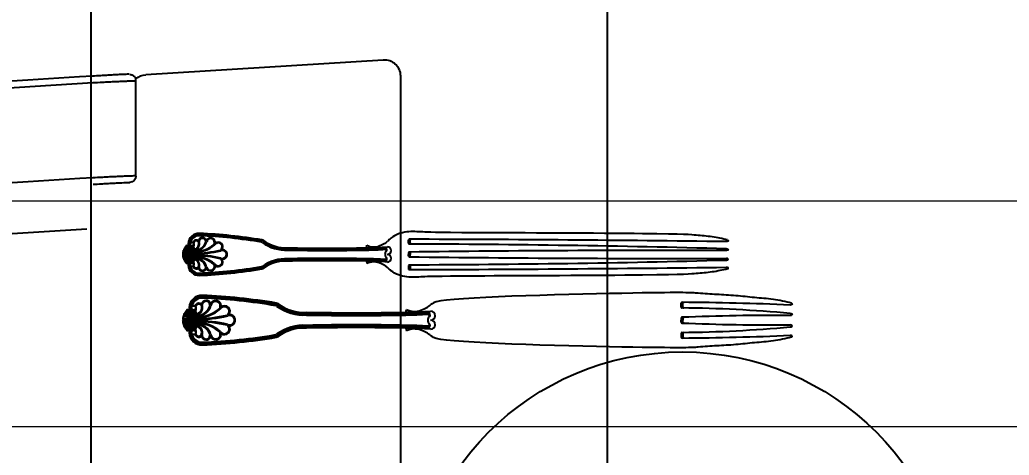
# Model space of a CAD drawing. Header units: millimetres. Extents: x -18512 to 101824, y -95768 to 52898.
# Drawn here: x 31779.9 to 32218.6, y -52965.3 to -52772.2 of the extents above; entities that cross this region are included whole.
import ezdxf

# ---------------------------------------------------------------- set-up
doc = ezdxf.new("R2010")
doc.units = ezdxf.units.MM
doc.header["$LTSCALE"] = 25
doc.header["$PDMODE"] = 3
doc.layers.get('0').update_dxf_attribs({"color": 254, "lineweight": 0})
doc.layers.get('Defpoints').update_dxf_attribs({"lineweight": 0})
doc.layers.add('1547 I-StB-p-00-GA$0$WD-FURNITURE', color=1, linetype='Continuous')
doc.layers.add('1547 I-StB-p-00-GA$0$WD-FURNITURE-DETAIL', color=126, linetype='Continuous')
doc.layers.add('I-WALL', color=2, linetype='Continuous', lineweight=9)
doc.layers.add('wood flooring', color=8, linetype='Continuous', lineweight=13)
doc.styles.add('FW_Calibri', font='calibri.ttf')
doc.dimstyles.new('1-50', dxfattribs={"dimscale": 50, "dimtxt": 2, "dimasz": 1.2, "dimexe": 1.25, "dimexo": 0.625, "dimtad": 1, "dimdec": 0, "dimtxsty": 'FW_Calibri', "dimblk": 'ARCHTICK', "dimcen": 2.5, "dimdle": 1.5, "dimadec": 0, "dimazin": 0, "dimtfac": 1, "dimtdec": 0, "dimtmove": 0, "dimatfit": 3, "dimfxl": 6, "dimfxlon": 1, "dimarcsym": 0})

# ---------------------------------------------------------------- blocks, each defined once
blk = doc.blocks.new('1547 I-StB-p-00-GA$0$chair')
at = {"layer": '1547 I-StB-p-00-GA$0$WD-FURNITURE'}
for p, q in [((-263.74, 74.61), (-278.03, -151.87)), ((-306.84, -178.79), (-358.89, -178.79)), ((-353.42, -179.16), (-353.42, -178.79)), ((-319.26, -179.16), (-319.26, -178.79)), ((-362.26, -184.13), (-370.44, -313.99)), ((-361.61, -323.4), (363.64, -323.39))]:
    blk.add_line(p, q, dxfattribs=at)
at = {"layer": '1547 I-StB-p-00-GA$0$WD-FURNITURE', "flags": 128}
for points in [[(-361.42, -154.95), (-360.98, -147.89), (-359.2, -119.61), (-352.06, -6.5), (-340.32, 179.79)], [(-336.77, 179.79), (-337.21, 172.72), (-339, 144.45), (-346.13, 31.34), (-357.89, -155.18)], [(-305.84, -155.18), (-305.39, -148.11), (-303.61, -119.83), (-296.48, -6.73), (-284.72, 179.79)], [(-358.89, -178.79), (-359.61, -178.71), (-359.8, -178.67)]]:
    blk.add_lwpolyline(points, dxfattribs=at)
at = {"layer": '1547 I-StB-p-00-GA$0$WD-FURNITURE'}
for centre, radius, start, end in [((-306.84, -175.25), 3.54, 270.0021, 356.3957), ((-353.42, -184.69), 8.85, 137.9522, 176.392), ((-361.61, -314.55), 8.85, 176.392, 270.0004)]:
    blk.add_arc(centre, radius, start, end, dxfattribs=at)
for points, knots in [([(-362.44, -174.8), (-362.45, -174.78), (-362.46, -174.68), (-362.44, -173.96), (-362.4, -172.6), (-362.32, -170.72), (-362.2, -168.39), (-362.06, -165.68), (-361.89, -162.66), (-361.68, -159.08), (-361.52, -156.45), (-361.42, -154.95)], [0, 0, 0, 0, 0.025798, 0.142664, 0.25953, 0.376395, 0.493305, 0.610216, 0.727313, 0.84441, 1, 1, 1, 1]), ([(-357.89, -155.18), (-357.98, -156.94), (-358.15, -160.01), (-358.36, -164.23), (-358.53, -167.76), (-358.67, -170.97), (-358.78, -173.7), (-358.87, -175.93), (-358.91, -177.55), (-358.92, -178.59), (-358.9, -178.72), (-358.89, -178.79)], [0, 0, 0, 0, 0.142554, 0.248331, 0.357164, 0.462792, 0.571472, 0.677072, 0.785729, 0.891335, 1, 1, 1, 1]), ([(-306.84, -178.79), (-306.85, -178.72), (-306.87, -178.6), (-306.86, -177.57), (-306.82, -175.95), (-306.73, -173.74), (-306.62, -171), (-306.48, -167.82), (-306.31, -164.26), (-306.1, -160.05), (-305.93, -156.94), (-305.84, -155.18)], [0, 0, 0, 0, 0.105606, 0.214271, 0.319871, 0.428528, 0.534156, 0.642836, 0.748613, 0.857447, 1, 1, 1, 1]), ([(-302.31, -155.4), (-302.4, -156.9), (-302.56, -159.52), (-302.77, -163.11), (-302.94, -166.12), (-303.09, -168.83), (-303.2, -171.16), (-303.28, -173.04), (-303.33, -174.43), (-303.34, -175.3), (-303.32, -175.41), (-303.3, -175.47)], [0, 0, 0, 0, 0.142603, 0.249927, 0.35725, 0.464402, 0.571553, 0.678665, 0.785775, 0.892887, 1, 1, 1, 1]), ([(-362.45, -175.21), (-362.45, -175.23), (-362.45, -175.32), (-362.44, -175.5), (-362.39, -175.89), (-362.25, -176.44), (-361.95, -177.1), (-361.41, -177.78), (-360.68, -178.37), (-360.09, -178.56), (-359.79, -178.65)], [0, 0, 0, 0, 0.031894, 0.193604, 0.305661, 0.40232, 0.533496, 0.682089, 0.844817, 1, 1, 1, 1])]:
    blk.add_open_spline(points, degree=3, knots=knots, dxfattribs=at)
blk = doc.blocks.new('_ArchTick')
at = {"color": 0, "linetype": 'ByBlock', "const_width": 0.15}
blk.add_lwpolyline([(-0.5, -0.5), (0.5, 0.5)], dxfattribs=at)
blk = doc.blocks.new('*D437')
at = {"layer": 'Defpoints', "color": 0, "transparency": 16777216}
for p in [(32040.38, -50068.12), (32040.38, -53568.12), (32040.38, -53568.12)]:
    blk.add_point(p, dxfattribs=at)
at = {"layer": 'I-WALL', "color": 0, "lineweight": -2, "transparency": 16777216}
for p, q in [((32040.38, -49993.12), (32040.38, -53643.12)), ((32040.38, -50068.12), (31977.88, -50068.12)), ((32040.38, -53568.12), (31977.88, -53568.12))]:
    blk.add_line(p, q, dxfattribs=at)
at = {"layer": 'I-WALL', "color": 0, "lineweight": -2, "transparency": 16777216, "xscale": 59.99999999999995, "yscale": 59.99999999999995, "zscale": 59.99999999999995}
for p, rotation in [((32040.38, -50068.12), 90), ((32040.38, -53568.12), 270)]:
    blk.add_blockref('_ArchTick', p, dxfattribs=dict(at, rotation=rotation))
at = {"layer": 'I-WALL', "color": 0, "transparency": 16777216, "insert": (31957.9, -51818.12), "char_height": 100, "attachment_point": 5, "rotation": 90, "style": 'FW_Calibri'}
blk.add_mtext('3500', dxfattribs=at)

msp = doc.modelspace()

# ---------------------------------------------------------------- hatches: boundary and pattern name
at = {"layer": 'wood flooring'}
h = msp.add_hatch(dxfattribs=at)
h.set_pattern_fill('_USER', color=256, scale=100, pattern_type=0)
h.set_pattern_definition([(360, (338285.01, 171947.46), (-2e-14, 100), [])])
h.paths.add_polyline_path([(33755.49, -49171.88), (31012.89, -49171.88), (31012.89, -49811.47), (31012.89, -62446.88), (32698.09, -62446.88), (32698.09, -63146.88), (33808.09, -63146.88)])

# ---------------------------------------------------------------- linework, layer by layer
at = {"layer": '1547 I-StB-p-00-GA$0$WD-FURNITURE'}
msp.add_lwpolyline([(31892.63, -50068.12), (32930.47, -50068.12, -0.414214), (33011.55, -50149.21), (33011.55, -53487.04, -0.414214), (32930.47, -53568.12), (31892.63, -53568.12, -0.414214), (31811.55, -53487.04), (31811.55, -50149.21, -0.414214)], format="xyb", close=True, dxfattribs=at)
at = {"layer": '1547 I-StB-p-00-GA$0$WD-FURNITURE-DETAIL'}
for p, q in [((31857.17, -52873.91), (31854.14, -52872.43)), ((31933.57, -52873.28), (31933.82, -52872.21)), ((31952.24, -52871.3), (31952.24, -52869.88)), ((31952.95, -52871.3), (31952.95, -52869.88)), ((31857.27, -52876.09), (31852.35, -52875.99)), ((31857.27, -52876.4), (31852.35, -52876.5)), ((31852.4, -52875.46), (31857.27, -52875.78)), ((31852.4, -52877.03), (31857.27, -52876.71)), ((31857.26, -52875.46), (31852.52, -52874.93)), ((31857.25, -52875.15), (31852.7, -52874.39)), ((31857.24, -52874.84), (31852.96, -52873.85)), ((31857.22, -52874.52), (31853.29, -52873.34)), ((31857.2, -52874.22), (31853.69, -52872.86)), ((31857.07, -52872.96), (31856.68, -52872.96)), ((31952.24, -52875.52), (31952.24, -52876.24)), ((31952.24, -52876.97), (31952.24, -52876.24)), ((31952.95, -52875.52), (31952.95, -52876.24)), ((31952.95, -52876.97), (31952.95, -52876.24)), ((31857.26, -52877.03), (31852.52, -52877.56)), ((31857.25, -52877.34), (31852.7, -52878.1)), ((31857.24, -52877.65), (31852.96, -52878.64)), ((31857.22, -52877.96), (31853.29, -52879.15)), ((31857.2, -52878.27), (31853.69, -52879.63)), ((31857.17, -52878.58), (31854.14, -52880.06)), ((31933.57, -52879.21), (31933.82, -52880.28)), ((31952.24, -52881.19), (31952.24, -52882.61)), ((31952.95, -52881.19), (31952.95, -52882.61)), ((32073.12, -52899.56), (32073.12, -52897.89)), ((32073.95, -52899.56), (32073.95, -52897.89)), ((31858.17, -52903.74), (31853.12, -52902.58)), ((31858.14, -52903.37), (31853.5, -52901.97)), ((31858.12, -52903.01), (31853.97, -52901.4)), ((31858.09, -52902.64), (31854.51, -52900.9)), ((31857.96, -52901.53), (31857.51, -52901.53)), ((31951.09, -52901.9), (31951.38, -52900.64)), ((31858.2, -52905.21), (31852.39, -52905.1)), ((31858.2, -52905.58), (31852.39, -52905.7)), ((31852.46, -52904.48), (31858.2, -52904.85)), ((31852.46, -52906.32), (31858.2, -52905.95)), ((31858.19, -52904.48), (31852.6, -52903.84)), ((31858.19, -52906.32), (31852.6, -52906.95)), ((31858.18, -52904.11), (31852.81, -52903.21)), ((31858.18, -52906.69), (31852.81, -52907.59)), ((31858.17, -52907.06), (31853.12, -52908.22)), ((31858.14, -52907.43), (31853.5, -52908.83)), ((32073.12, -52904.55), (32073.12, -52905.4)), ((32073.12, -52906.25), (32073.12, -52905.4)), ((32073.95, -52904.55), (32073.95, -52905.4)), ((32073.95, -52906.25), (32073.95, -52905.4)), ((31858.12, -52907.79), (31853.97, -52909.39)), ((31858.09, -52908.16), (31854.51, -52909.9)), ((31951.09, -52908.9), (31951.38, -52910.16)), ((32073.12, -52911.24), (32073.12, -52912.91)), ((32073.95, -52911.24), (32073.95, -52912.91))]:
    msp.add_line(p, q, dxfattribs=at)
for centre, radius in [((31856.26, -52871.65), 0.807), ((31856.26, -52880.84), 0.807), ((31857.01, -52899.98), 0.952), ((31857.01, -52910.82), 0.952), ((32073.71, -53041.1), 121.62)]:
    msp.add_circle(centre, radius, dxfattribs=at)
for centre, radius, start, end in [((31859.37, -52871.82), 4.9, 87.8129, 175.6709), ((31859.36, -52871.79), 4.36, 87.6799, 175.9806), ((31859.36, -52871.79), 3.85, 87.6799, 172.2069), ((31850.65, -53086.13), 218.36, 80.3925, 87.6713), ((31850.65, -53086.13), 218.87, 80.3925, 87.6713), ((31850.65, -53086.13), 219.38, 80.3925, 87.6713), ((31850.65, -53086.13), 219.38, 80.3925, 87.6713), ((31853.92, -52872.65), 0.312, 42.9714, 222.9714), ((31857.27, -52876.24), 4.93, 122.7202, 129.3478), ((31856.24, -52871.48), 1.75, 168.6831, 239.8578), ((31856.24, -52871.48), 1.23, 180.3267, 239.8578), ((31856, -52871.96), 1.21, 238.6175, 56.0831), ((31856.01, -52871.55), 1.06, 249.0838, 354.7865), ((31858.19, -52871.52), 1.62, 54.4056, 159.7141), ((31858.19, -52871.52), 1.31, 54.4056, 165.3133), ((31856.87, -52871.51), 2.42, 277.2763, 18.975), ((31856.92, -52871.6), 2.64, 276.0407, 20.999), ((31857.26, -52869.16), 5.37, 269.5437, 343.3412), ((31857.27, -52869.16), 5.67, 269.7101, 344.2877), ((31856.62, -52860.2), 14.96, 272.4108, 308.973), ((31856.63, -52860.22), 15.26, 272.3764, 309.2379), ((31858.56, -52870.96), 0.637, 21.9229, 52.6344), ((31860.9, -52870.66), 1.82, 19.524, 165.2771), ((31860.9, -52870.66), 1.51, 358.7842, 179.559), ((31864.48, -52870.99), 2.08, 352.2625, 153.2673), ((31864.48, -52870.99), 1.77, 331.6333, 170.5592), ((31867.82, -52872.92), 1.77, 306.2136, 149.9308), ((31867.82, -52872.92), 2.08, 322.8986, 127.5992), ((31886.98, -52871.49), 0.678, 53.9193, 80.3925), ((31886.98, -52871.49), 1.19, 53.9193, 80.3925), ((31886.98, -52871.49), 1.69, 53.9193, 80.3925), ((31897.74, -52856.72), 17.6, 233.9193, 273.2172), ((31897.74, -52856.72), 17.1, 233.9193, 273.2172), ((31897.74, -52856.72), 16.59, 233.9193, 273.2172), ((31936.79, -52866.56), 6.38, 242.3131, 292.5596), ((31935.36, -52860.89), 12.19, 288.5233, 308.6799), ((31952.59, -52869.88), 0.354, 89.4774, 180), ((31952.59, -52871.3), 0.354, 180, 269.2716), ((31934.01, -58882.45), 6010.82, 88.481742, 89.822934), ((31919.54, -67021.56), 14152.07, 89.296597, 89.866154), ((31953.29, -52869.88), 0.344, 87.8362, 180.6814), ((31953.32, -52871.29), 0.368, 180.9188, 267.0454), ((31852.35, -52876.24), 0.256, 87.6708, 272.3292), ((31852.37, -52875.73), 0.264, 83.9476, 263.9476), ((31852.37, -52876.76), 0.264, 96.0524, 276.0524), ((31852.46, -52875.19), 0.275, 77.6824, 257.6824), ((31852.61, -52874.66), 0.286, 71.1642, 251.1642), ((31852.83, -52874.12), 0.296, 64.3949, 244.3949), ((31853.12, -52873.59), 0.305, 57.3963, 237.3963), ((31853.49, -52873.1), 0.312, 50.2195, 230.2195), ((31834.47, -52876), 22.8, 359.3855, 8.5383), ((31834.47, -52876.49), 22.8, 351.4617, 0.6145), ((31855.52, -52813.56), 62.24, 271.6084, 282.3767), ((31855.56, -52813.9), 62.21, 271.5774, 282.5171), ((31855.56, -52938.6), 62.22, 77.4834, 88.4221), ((31855.52, -52938.93), 62.24, 77.6233, 88.3916), ((31869.78, -52876.24), 1.77, 270, 114.5694), ((31869.78, -52876.24), 1.77, 245.4306, 90), ((31869.78, -52876.24), 2.08, 270, 98.2353), ((31869.78, -52876.24), 2.08, 261.7647, 90), ((31916.12, -52038.97), 835.51, 268.80214, 271.19786), ((31916.12, -52038.95), 834.52, 268.80197, 271.19803), ((31916.12, -52038.96), 835.01, 268.80205, 271.19795), ((31933.45, -52767.99), 105.29, 270.0641, 275.141), ((31933.45, -52767.99), 105.8, 270.0641, 274.5562), ((31933.45, -52767.99), 106.31, 270.0641, 274.5301), ((31943.61, -52876.22), 1.82, 130.7854, 180.7609), ((31943.61, -52876.27), 1.82, 179.2391, 229.2146), ((31943.61, -52876.27), 1.82, 179.2391, 229.2146), ((31941.8, -52874.61), 0.645, 336.4092, 85.9707), ((31941.84, -52874.27), 0.817, 315.5442, 88.5176), ((31942.89, -52874.55), 1.69, 270, 90), ((31942.89, -52877.94), 1.69, 270, 90), ((31952.59, -52875.52), 0.354, 92.4529, 180), ((32071.94, -62827.61), 9953.15, 89.877202, 90.687135), ((31953.36, -52875.55), 0.413, 100.3988, 176.7541), ((31852.46, -52877.29), 0.275, 102.3176, 282.3176), ((31852.61, -52877.83), 0.286, 108.8358, 288.8358), ((31852.83, -52878.37), 0.296, 115.6051, 295.6051), ((31853.12, -52878.9), 0.305, 122.6037, 302.6037), ((31853.49, -52879.39), 0.312, 129.7805, 309.7805), ((31853.92, -52879.84), 0.312, 137.0286, 317.0286), ((31857.27, -52876.24), 4.93, 230.6522, 237.2798), ((31856.24, -52881.01), 1.75, 120.1422, 191.3169), ((31859.37, -52880.67), 4.9, 184.3291, 272.1871), ((31856.24, -52881.01), 1.23, 120.1422, 191.7756), ((31859.36, -52880.7), 4.36, 184.0194, 272.3201), ((31856, -52880.53), 1.21, 303.9169, 121.3825), ((31859.36, -52880.7), 3.85, 187.7931, 272.3201), ((31856.01, -52880.94), 1.06, 5.2135, 110.9162), ((31856.94, -52880.89), 2.31, 338.0096, 84.1924), ((31856.93, -52880.89), 2.63, 338.8921, 84.1994), ((31856.63, -52892.27), 15.26, 50.7621, 87.6048), ((31856.62, -52892.29), 14.96, 51.027, 87.5336), ((31857.27, -52883.32), 5.67, 15.7123, 90.0035), ((31857.26, -52883.33), 5.37, 16.6588, 89.9601), ((31864.48, -52881.5), 2.08, 206.7327, 7.7375), ((31864.48, -52881.5), 2.08, 206.7327, 7.7375), ((31864.48, -52881.5), 1.77, 189.4408, 28.3667), ((31864.48, -52881.5), 1.77, 189.4408, 28.3667), ((31867.82, -52879.57), 1.77, 210.0692, 53.7864), ((31867.82, -52879.57), 2.08, 232.4008, 37.1014), ((31897.74, -52895.77), 17.6, 86.7828, 126.0807), ((31897.74, -52895.77), 17.1, 86.7828, 126.0807), ((31897.74, -52895.77), 16.59, 86.7828, 126.0807), ((31916.21, -53713.53), 835.51, 88.80835, 91.20408), ((31916.21, -53713.53), 835.01, 88.80826, 91.20416), ((31916.21, -53713.54), 834.52, 88.80818, 91.20425), ((31933.45, -52984.5), 106.31, 85.4699, 89.9359), ((31933.45, -52984.5), 106.31, 85.4699, 89.9359), ((31933.45, -52984.5), 105.8, 85.4438, 89.9359), ((31933.45, -52984.5), 105.29, 84.859, 89.9359), ((31936.79, -52885.93), 6.38, 67.4404, 117.6869), ((31935.36, -52891.6), 12.19, 51.3201, 71.4767), ((31941.8, -52877.88), 0.645, 274.0293, 23.5908), ((31941.84, -52878.22), 0.817, 271.4824, 44.4558), ((31952.59, -52876.97), 0.354, 180, 267.5471), ((31952.59, -52881.19), 0.354, 90.7284, 180), ((32071.94, -42924.88), 9953.15, 269.312865, 270.122798), ((31934.01, -46870.04), 6010.82, 270.177066, 271.518258), ((31953.36, -52876.94), 0.413, 183.2459, 259.6012), ((31953.32, -52881.2), 0.368, 92.9546, 179.0812), ((31858.19, -52880.97), 1.62, 200.2859, 305.5944), ((31858.19, -52880.97), 1.62, 200.2859, 305.5944), ((31858.1, -52881.05), 1.2, 192.0648, 324.4147), ((31858.19, -52880.97), 1.31, 194.6867, 305.5944), ((31858.56, -52881.53), 0.637, 307.3656, 338.0771), ((31860.9, -52881.83), 1.82, 194.7229, 340.476), ((31860.9, -52881.83), 1.82, 194.7229, 340.476), ((31860.9, -52881.83), 1.51, 180.441, 1.2158), ((31860.9, -52881.83), 1.51, 180.441, 1.2158), ((31850.65, -52666.36), 218.36, 272.3287, 279.6075), ((31850.65, -52666.36), 218.87, 272.3287, 279.6075), ((31850.65, -52666.36), 219.38, 272.3287, 279.6075), ((31850.65, -52666.36), 219.38, 272.3287, 279.6075), ((31886.98, -52881), 0.678, 279.6075, 306.0807), ((31886.98, -52881), 1.19, 279.6075, 306.0807), ((31886.98, -52881), 1.69, 279.6075, 306.0807), ((31952.59, -52882.61), 0.354, 180, 270.5226), ((31919.54, -38730.93), 14152.07, 270.133846, 270.703403), ((31953.29, -52882.61), 0.344, 179.3186, 272.1638), ((31860.68, -52900.18), 5.78, 87.8129, 175.6709), ((31850.39, -53153.01), 258.82, 80.3925, 87.6713), ((31850.39, -53153.01), 258.82, 80.3925, 87.6713), ((31860.67, -52900.15), 5.15, 87.6799, 175.9806), ((31860.67, -52900.15), 4.55, 87.6799, 172.2069), ((31859.29, -52899.82), 1.91, 54.4056, 159.7141), ((31859.29, -52899.82), 1.54, 54.4056, 165.3133), ((31857.79, -52899.92), 3.11, 276.0407, 20.999), ((31859.73, -52899.16), 0.751, 21.9229, 52.6344), ((31862.48, -52898.81), 2.15, 19.524, 165.2771), ((31862.48, -52898.81), 1.78, 358.7842, 179.559), ((31850.39, -53153.01), 257.62, 80.3925, 87.6713), ((31850.39, -53153.01), 258.22, 80.3925, 87.6713), ((31866.7, -52899.2), 2.46, 352.2625, 153.2673), ((31866.7, -52899.2), 2.09, 331.6333, 170.5592), ((31893.25, -52899.79), 1.4, 53.9193, 80.3925), ((31893.25, -52899.79), 2, 53.9193, 80.3925), ((31905.95, -52882.36), 20.17, 233.9193, 273.2172), ((31905.95, -52882.36), 19.57, 233.9193, 273.2172), ((31953.2, -52887.28), 14.39, 288.5233, 308.6799), ((32073.53, -52897.89), 0.417, 89.4774, 180), ((32062.25, -54294.26), 1396.84, 87.56792, 89.53707), ((32074.36, -52897.89), 0.406, 87.8362, 180.6814), ((31852.71, -52903.52), 0.337, 71.1642, 251.1642), ((31852.97, -52902.89), 0.35, 64.3949, 244.3949), ((31853.31, -52902.27), 0.36, 57.3963, 237.3963), ((31853.74, -52901.69), 0.368, 50.2195, 230.2195), ((31854.24, -52901.15), 0.368, 42.9714, 222.9714), ((31858.2, -52905.4), 5.81, 122.7202, 129.3478), ((31856.99, -52899.78), 2.07, 168.6831, 239.8578), ((31856.99, -52899.78), 1.45, 180.3267, 239.8578), ((31856.7, -52900.35), 1.43, 238.6175, 56.0831), ((31856.71, -52899.86), 1.26, 249.0838, 354.7865), ((31831.3, -52905.11), 26.9, 359.3855, 8.5383), ((31857.73, -52899.81), 2.85, 277.2763, 18.975), ((31858.2, -52897.04), 6.33, 269.5437, 343.3412), ((31858.2, -52897.05), 6.69, 269.7101, 344.2877), ((31857.44, -52886.47), 17.66, 272.4108, 308.973), ((31857.45, -52886.49), 18, 272.3764, 309.2379), ((31856.14, -52831.44), 73.43, 271.6084, 282.3767), ((31870.64, -52901.48), 2.09, 306.2136, 149.9308), ((31870.64, -52901.48), 2.46, 322.8986, 127.5992), ((31872.96, -52905.4), 2.46, 270, 98.2353), ((31872.96, -52905.4), 2.46, 261.7647, 90), ((31893.25, -52899.79), 0.799, 53.9193, 80.3925), ((31905.95, -52882.36), 20.77, 233.9193, 273.2172), ((31929.07, -51775.56), 1127.76, 268.88011, 271.11989), ((31929.07, -51775.56), 1127.16, 268.88007, 271.11993), ((31929.07, -51775.55), 1126.56, 268.88003, 271.11997), ((31950.95, -52777.68), 124.22, 270.0641, 275.141), ((31950.95, -52777.68), 124.82, 270.0641, 274.5562), ((31950.95, -52777.68), 125.42, 270.0641, 274.5301), ((31954.88, -52893.97), 7.53, 242.3131, 292.5596), ((31960.8, -52903.47), 0.76, 336.4092, 85.9707), ((31960.84, -52903.07), 0.964, 315.5442, 88.5176), ((31962.08, -52903.4), 2, 270, 90), ((32073.53, -52899.56), 0.417, 180, 269.2716), ((32067.16, -53494.64), 594.7, 84.75533, 89.38699), ((32074.38, -52899.55), 0.434, 180.9188, 267.0454), ((31852.39, -52905.4), 0.303, 87.6708, 272.3292), ((31852.43, -52904.79), 0.311, 83.9476, 263.9476), ((31852.43, -52906.01), 0.311, 96.0524, 276.0524), ((31852.53, -52904.16), 0.324, 77.6824, 257.6824), ((31852.53, -52906.64), 0.324, 102.3176, 282.3176), ((31852.71, -52907.27), 0.337, 108.8358, 288.8358), ((31831.3, -52905.69), 26.9, 351.4617, 0.6145), ((31856.18, -52831.84), 73.4, 271.5774, 282.5171), ((31856.18, -52978.96), 73.41, 77.4834, 88.4221), ((31856.14, -52979.35), 73.43, 77.6233, 88.3916), ((31857.45, -52924.31), 18, 50.7621, 87.6048), ((31857.44, -52924.33), 17.66, 51.027, 87.5336), ((31858.2, -52913.75), 6.69, 15.7123, 90.0035), ((31858.2, -52913.76), 6.33, 16.6588, 89.9601), ((31872.96, -52905.4), 2.09, 270, 114.5694), ((31872.96, -52905.4), 2.09, 245.4306, 90), ((31929.18, -54035.24), 1127.76, 88.88592, 91.1257), ((31962.93, -52905.37), 2.15, 130.7854, 180.7609), ((31962.93, -52905.43), 2.15, 179.2391, 229.2146), ((31962.93, -52905.43), 2.15, 179.2391, 229.2146), ((31960.8, -52907.33), 0.76, 274.0293, 23.5908), ((31960.84, -52907.73), 0.964, 271.4824, 44.4558), ((31962.08, -52907.4), 2, 270, 90), ((32073.53, -52904.55), 0.417, 92.4529, 180), ((32073.53, -52906.25), 0.417, 180, 267.5471), ((32114.25, -53886.07), 982.78, 89.57561, 92.37531), ((32114.25, -51924.73), 982.78, 267.62469, 270.42439), ((32074.44, -52904.57), 0.487, 100.3988, 176.754), ((32074.44, -52906.22), 0.487, 183.2459, 259.6012), ((31852.97, -52907.91), 0.35, 115.6051, 295.6051), ((31853.31, -52908.53), 0.36, 122.6037, 302.6037), ((31853.74, -52909.11), 0.368, 129.7805, 309.7805), ((31854.24, -52909.64), 0.368, 137.0286, 317.0286), ((31858.2, -52905.4), 5.81, 230.6522, 237.2798), ((31856.99, -52911.02), 2.07, 120.1422, 191.3169), ((31860.68, -52910.62), 5.78, 184.3291, 272.1871), ((31856.99, -52911.02), 1.45, 120.1422, 191.7756), ((31860.67, -52910.65), 5.15, 184.0194, 272.3201), ((31856.7, -52910.45), 1.43, 303.9169, 121.3825), ((31860.67, -52910.65), 4.55, 187.7931, 272.3201), ((31856.71, -52910.94), 1.26, 5.2135, 110.9162), ((31859.29, -52910.98), 1.91, 200.2859, 305.5944), ((31859.29, -52910.98), 1.91, 200.2859, 305.5944), ((31859.18, -52911.07), 1.42, 192.0648, 324.4147), ((31859.29, -52910.98), 1.54, 194.6867, 305.5944), ((31857.81, -52910.88), 2.73, 338.0096, 84.1924), ((31857.8, -52910.88), 3.1, 338.8921, 84.1994), ((31859.73, -52911.63), 0.751, 307.3656, 338.0771), ((31862.48, -52911.98), 1.78, 180.441, 1.2158), ((31862.48, -52911.98), 1.78, 180.441, 1.2158), ((31850.39, -52657.79), 257.62, 272.3287, 279.6075), ((31866.7, -52911.6), 2.46, 206.7327, 7.7375), ((31866.7, -52911.6), 2.46, 206.7327, 7.7375), ((31866.7, -52911.6), 2.09, 189.4408, 28.3667), ((31866.7, -52911.6), 2.09, 189.4408, 28.3667), ((31870.64, -52909.32), 2.09, 210.0692, 53.7864), ((31870.64, -52909.32), 2.46, 232.4008, 37.1014), ((31893.25, -52911), 0.799, 279.6075, 306.0807), ((31905.95, -52928.43), 20.77, 86.7828, 126.0807), ((31905.95, -52928.43), 20.17, 86.7828, 126.0807), ((31905.95, -52928.43), 19.57, 86.7828, 126.0807), ((31929.18, -54035.24), 1127.16, 88.88588, 91.12574), ((31929.18, -54035.25), 1126.56, 88.88584, 91.12578), ((31950.95, -53033.11), 125.42, 85.4699, 89.9359), ((31950.95, -53033.11), 125.42, 85.4699, 89.9359), ((31950.95, -53033.11), 124.82, 85.4438, 89.9359), ((31950.95, -53033.11), 124.22, 84.859, 89.9359), ((31954.88, -52916.83), 7.53, 67.4404, 117.6869), ((31953.2, -52923.51), 14.39, 51.3201, 71.4767), ((32073.53, -52911.24), 0.417, 90.7284, 180), ((32067.16, -52316.16), 594.7, 270.61301, 275.24467), ((32074.38, -52911.24), 0.434, 92.9546, 179.0812), ((31862.48, -52911.98), 2.15, 194.7229, 340.476), ((31862.48, -52911.98), 2.15, 194.7229, 340.476), ((31850.39, -52657.79), 258.22, 272.3287, 279.6075), ((31850.39, -52657.79), 258.82, 272.3287, 279.6075), ((31850.39, -52657.79), 258.82, 272.3287, 279.6075), ((31893.25, -52911), 1.4, 279.6075, 306.0807), ((31893.25, -52911), 2, 279.6075, 306.0807), ((32073.53, -52912.91), 0.417, 180, 270.5226), ((32062.25, -51516.53), 1396.84, 270.46292, 272.43207), ((32074.36, -52912.91), 0.406, 179.3186, 272.1638)]:
    msp.add_arc(centre, radius, start, end, dxfattribs=at)
at = {"layer": '1547 I-StB-p-00-GA$0$WD-FURNITURE-DETAIL', "extrusion": (0, 0, -1)}
for centre, major_axis, ratio, start_param, end_param in [((32093.27, -52870.14), (0.707, 0), 0.592719, -0.836557, 1.713229), ((32093.27, -52874.1), (0.707, 0), 0.525862, 4.712389, 7.853982), ((32121.53, -52898.19), (-0.835, 0), 0.592719, 2.305035, 4.854822), ((32121.53, -52902.87), (-0.835, 0), 0.525862, 1.570796, 4.712389)]:
    msp.add_ellipse(centre, major_axis=major_axis, ratio=ratio, start_param=start_param, end_param=end_param, dxfattribs=at)
at = {"layer": '1547 I-StB-p-00-GA$0$WD-FURNITURE-DETAIL'}
for centre, major_axis, ratio, start_param, end_param in [((32093.27, -52878.39), (0.707, 0), 0.525862, 4.712389, 7.853982), ((32093.27, -52882.35), (-0.707, 0), 0.592719, 2.305035, 4.854822), ((32121.53, -52907.92), (-0.835, 0), 0.525862, 1.570796, 4.712389), ((32121.53, -52912.61), (-0.835, 0), 0.592719, 2.305035, 4.854822)]:
    msp.add_ellipse(centre, major_axis=major_axis, ratio=ratio, start_param=start_param, end_param=end_param, dxfattribs=at)
for points, knots in [([(32093.75, -52869.82), (32091.48, -52869.31), (32086.89, -52868.27), (32079.82, -52867.82), (32072.77, -52866.96), (31965.69, -52866.64), (31958.6, -52866.34), (31951.4, -52865.81), (31945.72, -52867.66), (31943.46, -52869.93), (31942.98, -52870.41)], [0.294726, 0.294726, 0.294726, 0.294726, 8.898289, 17.667298, 26.436307, 35.172697, 43.900914, 52.62913, 61.961467, 64.457874, 64.457874, 64.457874, 64.457874]), ([(32093.75, -52882.67), (32091.48, -52883.18), (32086.89, -52884.22), (32079.82, -52884.66), (32072.77, -52885.53), (31965.69, -52885.85), (31958.6, -52886.15), (31951.4, -52886.68), (31945.72, -52884.83), (31943.46, -52882.56), (31942.98, -52882.08)], [0.294726, 0.294726, 0.294726, 0.294726, 8.898289, 17.667298, 26.436307, 35.172697, 43.900914, 52.62913, 61.961467, 64.457874, 64.457874, 64.457874, 64.457874]), ([(32122.08, -52897.82), (32119.41, -52897.21), (32113.99, -52895.99), (32105.66, -52895.47), (32097.34, -52894.44), (32088.98, -52894.06), (32080.62, -52893.43), (32072.07, -52892.79), (31965.42, -52895.27), (31962.76, -52897.95), (31962.19, -52898.51)], [0.337776, 0.337776, 0.337776, 0.337776, 10.198039, 20.247915, 30.29779, 40.310282, 50.313407, 60.316531, 71.012018, 73.873069, 73.873069, 73.873069, 73.873069]), ([(32122.08, -52912.97), (32119.41, -52913.58), (32113.99, -52914.8), (32105.66, -52915.33), (32097.34, -52916.36), (32088.98, -52916.73), (32080.62, -52917.37), (32072.07, -52918.01), (31965.42, -52915.53), (31962.76, -52912.85), (31962.19, -52912.28)], [0.337776, 0.337776, 0.337776, 0.337776, 10.198039, 20.247915, 30.29779, 40.310282, 50.313407, 60.316531, 71.012018, 73.873069, 73.873069, 73.873069, 73.873069])]:
    msp.add_open_spline(points, degree=3, knots=knots, dxfattribs=at)

# ---------------------------------------------------------------- block references
at = {"layer": '1547 I-StB-p-00-GA$0$WD-FURNITURE', "xscale": -0.8108108108105557, "yscale": 0.8108108108105557, "zscale": 0.8108108108105557, "rotation": 89.99999999999993}
msp.add_blockref('1547 I-StB-p-00-GA$0$chair', (31686.42, -53090.27), dxfattribs=at)

# ---------------------------------------------------------------- dimensions: what is measured, and where the dimension line sits
at = {"layer": 'I-WALL', "color": 1, "true_color": 0xf40b0b}
dim = msp.add_linear_dim(base=(32040.38, -53568.12), p1=(32040.38, -50068.12), p2=(32040.38, -53568.12), angle=90, dimstyle='1-50', dxfattribs=at)
dim.commit()
dim.dimension.update_dxf_attribs({"geometry": '*D437', "text_midpoint": (31957.9, -51818.12)})

doc.saveas('drawing.dxf')
